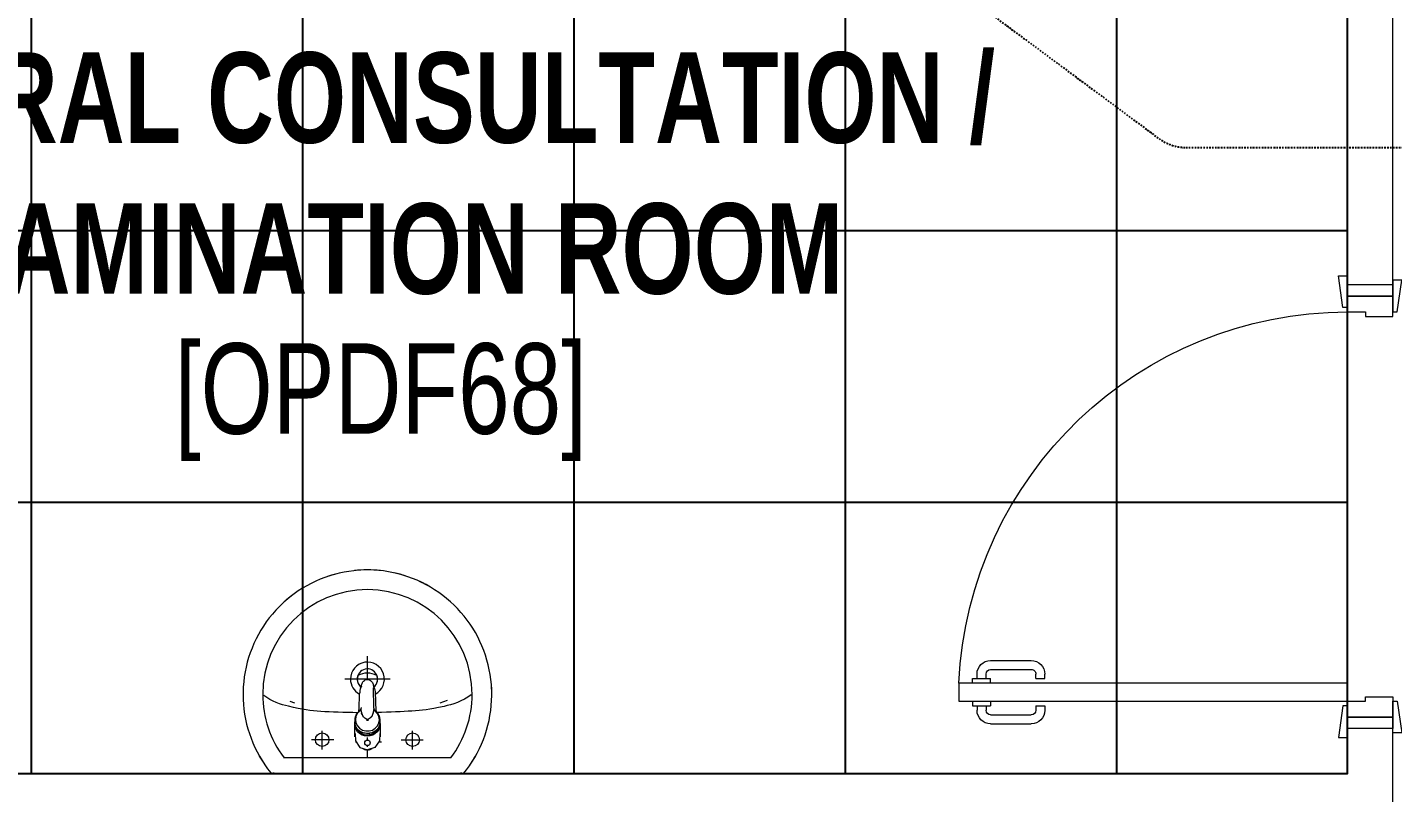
# Model space of a CAD drawing. Extents: x -560814 to 57327, y -29287 to 19916.
# Drawn here: x 10187 to 13206, y 5068 to 6759 of the extents above; entities that cross this region are included whole.
import ezdxf

# ---------------------------------------------------------------- set-up
doc = ezdxf.new("R2010")
doc.units = 0
doc.header["$LTSCALE"] = 0.25
doc.linetypes.add('DASHDOT', pattern=[25.4, 12.7, -6.35, 0, -6.35])
for name, color, linetype, lineweight in [('01-First Floor$0$72_EGR_BASE_TEXT', 252, 'Continuous', 5), ('01-First Floor$0$LOADING', 253, 'Continuous', 5), ('01-First Floor$0$P-SANR-FIXT', 6, 'Continuous', 18), ('01-First Floor$0$P-SANR-FIXT-1', 6, 'Continuous', 13), ('01-First Floor$0$Walls', 251, 'Continuous', 5), ('01-First Floor$0$Wooden Joinery', 251, 'Continuous', 5), ('E-LITE-CLNG-CNDT', 6, 'DASHDOT', 35), ('T-DATA-CLNG-COND', 51, 'DASHDOT', 25)]:
    doc.layers.add(name, color=color, linetype=linetype, lineweight=lineweight)
doc.layers.add('01-First Floor$0$FALSE CEILING', color=251, linetype='Continuous')
doc.styles.add('01-First Floor$0$X3G_ENTITY_9EC9', font='swisscl.ttf', dxfattribs={"height": 0.2})
doc.styles.add('01-First Floor$0$X3G_ENTITY_9F38', font='swisscl.ttf', dxfattribs={"height": 0.2})

# ---------------------------------------------------------------- blocks, each defined once
blk = doc.blocks.new('01-First Floor$0$A$C72370EFE')
at = {"layer": '01-First Floor$0$Wooden Joinery'}
for p, q in [((-0.01, -0.03), (-0.01, -0.07)), ((0, -0.03), (-0.01, -0.03)), ((0.04, -0.03), (0.05, -0.03)), ((0.05, -0.03), (0.05, -0.07)), ((-0.01, -0.04), (-0.02, -0.04)), ((-0.01, -0.06), (-0.02, -0.06)), ((0.05, -0.04), (0.06, -0.04)), ((0.05, -0.06), (0.06, -0.06)), ((-0.05, -0.07), (-0.05, -0.16)), ((-0.03, -0.07), (-0.03, -0.16)), ((0, -0.07), (-0.01, -0.07)), ((0.04, -0.07), (0.05, -0.07)), ((0.07, -0.07), (0.07, -0.16)), ((0.09, -0.07), (0.09, -0.16)), ((-0.01, -0.17), (-0.02, -0.17)), ((-0.01, -0.17), (-0.01, -0.19)), ((0.05, -0.17), (0.06, -0.17)), ((0.05, -0.17), (0.05, -0.19)), ((-0.01, -0.19), (-0.02, -0.19)), ((0.05, -0.19), (0.06, -0.19))]:
    blk.add_line(p, q, dxfattribs=at)
for centre, radius, start, end in [((-0.02, -0.07), 0.03, 90, 180), ((-0.02, -0.07), 0.01, 90, 180), ((0.06, -0.07), 0.03, 0, 90), ((0.06, -0.07), 0.01, 0, 90), ((-0.02, -0.16), 0.03, 180, 270), ((-0.02, -0.16), 0.01, 180, 270), ((0.06, -0.16), 0.01, 270, 0), ((0.06, -0.16), 0.03, 270, 0)]:
    blk.add_arc(centre, radius, start, end, dxfattribs=at)
blk = doc.blocks.new('01-First Floor$0$A$C5DAD61B4')
at = {"layer": '01-First Floor$0$Wooden Joinery'}
for points in [[(80, 959.1), (80, 969.1), (10, 979.1), (10, 959.1)], [(940, 959.1), (940, 969.1), (1010, 979.1), (1010, 959.1)], [(70, 859.1), (70, 849.1), (0, 839.1), (0, 859.1)], [(120, 859.1), (120, 0), (80, 0), (80, 859.1)], [(950, 859.1), (950, 849.1), (1020, 839.1), (1020, 859.1)]]:
    blk.add_lwpolyline(points, close=True, dxfattribs=at)
for points in [[(45, 859.1), (45, 959.1), (20, 959.1), (20, 859.1), (45, 859.1)], [(45, 859.1), (80, 859.1), (80, 899.1), (90, 899.1), (90, 959.1), (45, 959.1), (45, 859.1)], [(975, 859.1), (940, 859.1), (940, 899.1), (930, 899.1), (930, 959.1), (975, 959.1), (975, 859.1)], [(975, 859.1), (975, 959.1), (1000, 959.1), (1000, 859.1), (975, 859.1)]]:
    blk.add_lwpolyline(points, dxfattribs=at)
blk.add_arc((80, 859.1), 860, 272.666, 0, dxfattribs=at)
at = {"layer": '01-First Floor$0$Wooden Joinery', "xscale": 999.9999999998854, "yscale": 999.9999999998854, "zscale": 999.9999999998854, "rotation": 180}
blk.add_blockref('01-First Floor$0$A$C72370EFE', (120, 0), dxfattribs=at)
blk = doc.blocks.new('01-First Floor$0$FP_138-161_A_00_GFL_-0_080_Einreichung_Grundrisse_100')
at = {"layer": '01-First Floor$0$P-SANR-FIXT'}
blk.add_line((-0.0044, -0.0019), (-0.0045, -0.0021), dxfattribs=at)
at = {"layer": '01-First Floor$0$P-SANR-FIXT', "flags": 128}
blk.add_lwpolyline([(-0.0057, -0.0037), (-0.0058, -0.0039), (-0.006, -0.004)], dxfattribs=at)
blk = doc.blocks.new('01-First Floor$0$FP_139-161_A_00_GFL_-0_080_Einreichung_Grundrisse_100')
at = {"layer": '01-First Floor$0$P-SANR-FIXT'}
blk.add_line((0.0045, -0.0022), (0.0044, -0.002), dxfattribs=at)
at = {"layer": '01-First Floor$0$P-SANR-FIXT', "flags": 128}
blk.add_lwpolyline([(0.006, -0.004), (0.0059, -0.0039), (0.0057, -0.0038)], dxfattribs=at)
blk = doc.blocks.new('01-First Floor$0$IS_Ceraplus_B8204_BIM_BG _1_ - B8204AA - CERAPLUS single lever basin mixer with pop-up waste-V137-161_A_00_GFL_-0_080_Einreichung_Grundrisse_100')
at = {"layer": '01-First Floor$0$P-SANR-FIXT-1'}
h = blk.add_hatch(dxfattribs=at)
h.set_pattern_fill('FP_26', color=256, style=0, pattern_type=2)
h.set_pattern_definition([(225, (0.009, 0), (0.010607, -0.010607), []), (315, (0.009, 0), (0.010607, 0.010607), [])])
h.paths.add_polyline_path([(0.0056, -0.002), (0.0058, -0.0024), (0.0058, -0.0021)])
h.paths.add_polyline_path([(0.007, -0.0039), (0.0088, -0.0045), (0.0084, -0.0043)])
at = {"layer": '01-First Floor$0$LOADING'}
for p, q in [((-0.028, 0), (-0.028, -0.0281)), ((-0.0262, -0.0282), (-0.0263, -0.0287)), ((0.0263, -0.0287), (0.0262, -0.0282)), ((0.0262, -0.0293), (0.0263, -0.0287)), ((0.028, -0.0281), (0.028, 0)), ((-0.0274, -0.0337), (-0.0271, -0.0392)), ((-0.0137, -0.0512), (-0.0129, -0.0517)), ((0.0124, -0.052), (0.0133, -0.0515)), ((0.0185, -0.0618), (0.019, -0.0539)), ((0.019, -0.0539), (0.0188, -0.0561)), ((0.0271, -0.0392), (0.0274, -0.0337)), ((0.014, -0.0647), (0.0133, -0.1077))]:
    blk.add_line(p, q, dxfattribs=at)
at = {"layer": '01-First Floor$0$LOADING', "flags": 128}
for points in [[(-0.0272, -0.0069), (-0.0266, 0.009), (-0.0165, 0.0236), (0, 0.0291)], [(0.0272, -0.0069), (0.0266, 0.009), (0.0165, 0.0236), (0, 0.0291)], [(-0.0176, -0.0568), (-0.0224, -0.0513), (-0.0254, -0.0448), (-0.0264, -0.0376), (-0.0253, -0.0305), (-0.0222, -0.024), (-0.0172, -0.0186), (-0.0109, -0.0147), (-0.0037, -0.0127), (0.0037, -0.0127), (0.0109, -0.0147), (0.0172, -0.0186), (0.0222, -0.024), (0.0253, -0.0305), (0.0264, -0.0376), (0.0254, -0.0448), (0.0224, -0.0513), (0.0176, -0.0568)], [(-0.0271, -0.0393), (-0.027, -0.0403), (-0.0269, -0.0414), (-0.0267, -0.0424), (-0.0265, -0.0434), (-0.0262, -0.0444), (-0.0259, -0.0454), (-0.0255, -0.0464), (-0.0252, -0.0474), (-0.0247, -0.0484), (-0.0243, -0.0493), (-0.0238, -0.0502), (-0.0232, -0.0511), (-0.0226, -0.052), (-0.022, -0.0529), (-0.0214, -0.0537), (-0.0207, -0.0545), (-0.0199, -0.0553), (-0.0192, -0.0561), (-0.0184, -0.0568), (-0.0176, -0.0575), (-0.0173, -0.0577)], [(-0.019, -0.0539), (-0.0185, -0.0615), (-0.0185, -0.0618)], [(-0.0162, -0.0579), (-0.0156, -0.058), (-0.0151, -0.0581), (-0.0146, -0.0583), (-0.0142, -0.0586), (-0.0139, -0.0588), (-0.0138, -0.0591)], [(-0.0138, -0.0591), (-0.0139, -0.0612), (-0.014, -0.0633)], [(0.0138, -0.0591), (0.0139, -0.0588), (0.0142, -0.0586), (0.0146, -0.0583), (0.0151, -0.0581), (0.0156, -0.058), (0.0162, -0.0579)], [(0.014, -0.0633), (0.0139, -0.0612), (0.0138, -0.0591)], [(0.0171, -0.0578), (0.0174, -0.0575), (0.0176, -0.0568)], [(0.0173, -0.0577), (0.0181, -0.057), (0.0189, -0.0563), (0.0197, -0.0556), (0.0204, -0.0548), (0.0211, -0.054), (0.0218, -0.0532), (0.0224, -0.0523), (0.023, -0.0514), (0.0236, -0.0505), (0.0241, -0.0496), (0.0246, -0.0487), (0.025, -0.0477), (0.0254, -0.0467), (0.0258, -0.0458), (0.0261, -0.0448), (0.0264, -0.0437), (0.0266, -0.0427), (0.0268, -0.0417), (0.027, -0.0407), (0.0271, -0.0396), (0.0271, -0.0393)], [(-0.0181, -0.0728), (-0.0177, -0.083), (-0.0172, -0.0938)], [(0.0172, -0.0938), (0.0177, -0.083), (0.0181, -0.0728)], [(0.0184, -0.0651), (0.0184, -0.0652), (0.0184, -0.0652), (0.0184, -0.0652), (0.0184, -0.0654), (0.0184, -0.0655)], [(-0.0129, -0.1142), (-0.0124, -0.1161), (-0.0118, -0.1179), (-0.0109, -0.1197), (-0.0098, -0.1214), (-0.0084, -0.123), (-0.0067, -0.1244), (-0.0047, -0.1255), (-0.0025, -0.1263), (0, -0.1266)], [(0, -0.1266), (0.0025, -0.1263), (0.0047, -0.1255), (0.0067, -0.1244), (0.0084, -0.123), (0.0098, -0.1214), (0.0109, -0.1197), (0.0118, -0.1179), (0.0124, -0.1161), (0.0129, -0.1142)]]:
    blk.add_lwpolyline(points, dxfattribs=at)
at = {"layer": '01-First Floor$0$LOADING'}
for centre, radius, start, end in [((0, 0.0135), 0.00603, 0, 180), ((0, 0.0135), 0.00603, 180, 0), ((-0.009, 0), 0.005, 300, 315), ((0.009, 0), 0.005, 225, 240)]:
    blk.add_arc(centre, radius, start, end, dxfattribs=at)
for centre, major_axis, start_param, end_param in [((0, -0.0281), (-0.028, 0), 4.712389, 6.47291), ((0, -0.0287), (0.0267, 0), 1.570796, 3.036556), ((0, -0.0287), (0.0263, 0), 2.625648, 2.791756), ((0, -0.0287), (-0.0263, 0), 4.712389, 5.759587), ((0, -0.0281), (0.028, 0), 6.093357, 7.853982), ((0, -0.0287), (0.0267, 0), 0.105099, 1.570796), ((0, -0.0287), (0.0262, 0), 0.523599, 1.570796), ((0, -0.0287), (0.0262, 0), 0.349919, 0.515945), ((0, -0.0321), (0.0275, 0), 3.141823, 3.202701), ((0, -0.0321), (0.0275, 0), 3.239313, 3.439417), ((0, -0.0281), (0.028, 0), 3.371221, 3.483334), ((0, -0.0312), (0.0248, 0), 4.111947, 4.191073), ((0, -0.0281), (0.028, 0), 4.202431, 4.259552), ((0, -0.0287), (0.0263, 0), 4.169225, 4.2325), ((0, -0.0281), (0.028, 0), 5.172057, 5.222265), ((0, -0.0287), (0.0267, 0), 6.059374, 6.108652), ((0, -0.0321), (0.0275, 0), 5.985527, 6.185455), ((0, -0.0281), (0.028, 0), 5.94107, 6.05344), ((0, -0.0321), (0.0275, 0), 6.222066, 6.282955)]:
    blk.add_ellipse(centre, major_axis=major_axis, ratio=0.961262, start_param=start_param, end_param=end_param, dxfattribs=at)
for points, knots in [([(-0.0215, -0.0162), (-0.0216, -0.0163), (-0.0219, -0.0167), (-0.0227, -0.0177), (-0.0238, -0.0192), (-0.0249, -0.0211), (-0.0258, -0.0231), (-0.0266, -0.0253), (-0.0273, -0.0282), (-0.0275, -0.0305), (-0.0275, -0.0321)], [0.7859035, 0.7859035, 0.7859035, 0.7859035, 0.7916667, 0.8055556, 0.8333333, 0.8611111, 0.8888889, 0.9166667, 0.9444444, 1, 1, 1, 1]), ([(0.021, -0.0157), (0.0208, -0.0154), (0.0203, -0.0149), (0.0192, -0.0139), (0.0177, -0.0127), (0.0161, -0.0117), (0.0148, -0.0109), (0.0138, -0.0104), (0.0127, -0.0099), (0.0113, -0.0093), (0.0087, -0.0084), (0.0048, -0.0075), (0, -0.0071), (-0.0048, -0.0075), (-0.0087, -0.0084), (-0.0113, -0.0093), (-0.0127, -0.0099), (-0.0138, -0.0104), (-0.0148, -0.0109), (-0.0161, -0.0117), (-0.0177, -0.0127), (-0.0191, -0.0139), (-0.0202, -0.0149), (-0.0208, -0.0154), (-0.021, -0.0157)], [0.2222222, 0.2222222, 0.2222222, 0.2222222, 0.2361111, 0.25, 0.2777778, 0.3055556, 0.3194444, 0.3333333, 0.3472222, 0.3611111, 0.3888889, 0.4444444, 0.5, 0.5555556, 0.6111111, 0.6388889, 0.6527778, 0.6666667, 0.6805556, 0.6944444, 0.7222222, 0.75, 0.7638889, 0.7777778, 0.7777778, 0.7777778, 0.7777778]), ([(0.0275, -0.0321), (0.0275, -0.0305), (0.0273, -0.0282), (0.0266, -0.0253), (0.0258, -0.0231), (0.0249, -0.0211), (0.0238, -0.0192), (0.0227, -0.0177), (0.0219, -0.0167), (0.0216, -0.0163), (0.0215, -0.0162)], [0, 0, 0, 0, 0.0555556, 0.0833333, 0.1111111, 0.1388889, 0.1666667, 0.1944444, 0.2083333, 0.2142181, 0.2142181, 0.2142181, 0.2142181]), ([(-0.0188, -0.0538), (-0.0188, -0.0547), (-0.0186, -0.0582), (-0.0185, -0.0619), (-0.0184, -0.0646)], [0.6724021, 0.6724021, 0.6724021, 0.6724021, 0.75, 1, 1, 1, 1]), ([(-0.0162, -0.0579), (-0.0162, -0.0578), (-0.0163, -0.0578), (-0.0165, -0.0577), (-0.0166, -0.0575), (-0.0167, -0.0574), (-0.0169, -0.0573), (-0.017, -0.0572), (-0.0172, -0.0571), (-0.0173, -0.057), (-0.0175, -0.0569), (-0.0176, -0.0568)], [0, 0, 0, 0, 0.1, 0.2, 0.3, 0.4, 0.5, 0.6, 0.7, 0.8, 1, 1, 1, 1]), ([(-0.0148, -0.0587), (-0.015, -0.0586), (-0.0159, -0.0583), (-0.0167, -0.058), (-0.0172, -0.0578)], [0.8, 0.8, 0.8, 0.8, 0.85, 1, 1, 1, 1]), ([(0, -0.0378), (-0.0005, -0.038), (-0.0012, -0.0384), (-0.0021, -0.0389), (-0.0028, -0.0393), (-0.0035, -0.0397), (-0.0042, -0.04), (-0.0049, -0.0405), (-0.0055, -0.0409), (-0.0061, -0.0414), (-0.0067, -0.0419), (-0.0072, -0.0424), (-0.0078, -0.0429), (-0.0083, -0.0435), (-0.0088, -0.0441), (-0.0092, -0.0446), (-0.0096, -0.0452), (-0.01, -0.0459), (-0.0103, -0.0466), (-0.0105, -0.0472), (-0.0107, -0.0477), (-0.0108, -0.0481), (-0.0109, -0.0484), (-0.0111, -0.0489), (-0.0114, -0.0497), (-0.0118, -0.0509), (-0.0122, -0.0521), (-0.0124, -0.053), (-0.0126, -0.0537), (-0.0128, -0.0544), (-0.0129, -0.0552), (-0.0131, -0.0559), (-0.0132, -0.0566), (-0.0134, -0.0572), (-0.0136, -0.0581), (-0.0137, -0.0587), (-0.0138, -0.0591)], [0, 0, 0, 0, 0.055556, 0.083333, 0.111111, 0.138889, 0.166667, 0.194444, 0.222222, 0.25, 0.277778, 0.305556, 0.333333, 0.361111, 0.388889, 0.416667, 0.444444, 0.472222, 0.5, 0.527778, 0.541667, 0.555556, 0.569444, 0.583333, 0.611111, 0.666667, 0.722222, 0.75, 0.777778, 0.805556, 0.833333, 0.861111, 0.888889, 0.916667, 0.944444, 1, 1, 1, 1]), ([(0, -0.0357), (-0.0006, -0.0357), (-0.0013, -0.0357), (-0.002, -0.0357), (-0.0022, -0.0357)], [0, 0, 0, 0, 0.1, 0.1298359, 0.1298359, 0.1298359, 0.1298359]), ([(0.0022, -0.0357), (0.002, -0.0357), (0.0013, -0.0357), (0.0006, -0.0357), (0, -0.0357)], [0.8701578, 0.8701578, 0.8701578, 0.8701578, 0.9, 1, 1, 1, 1]), ([(0.0138, -0.0591), (0.0137, -0.0587), (0.0136, -0.0581), (0.0134, -0.0572), (0.0132, -0.0566), (0.0131, -0.0559), (0.0129, -0.0552), (0.0128, -0.0544), (0.0126, -0.0537), (0.0124, -0.053), (0.0122, -0.0521), (0.0118, -0.0509), (0.0114, -0.0497), (0.0111, -0.0489), (0.0109, -0.0484), (0.0108, -0.0481), (0.0107, -0.0477), (0.0105, -0.0472), (0.0103, -0.0466), (0.01, -0.0459), (0.0096, -0.0452), (0.0092, -0.0446), (0.0088, -0.0441), (0.0083, -0.0435), (0.0078, -0.0429), (0.0072, -0.0424), (0.0067, -0.0419), (0.0061, -0.0414), (0.0055, -0.0409), (0.0049, -0.0405), (0.0042, -0.04), (0.0035, -0.0397), (0.0028, -0.0393), (0.0021, -0.0389), (0.0012, -0.0384), (0.0005, -0.038), (0, -0.0378)], [0, 0, 0, 0, 0.055556, 0.083333, 0.111111, 0.138889, 0.166667, 0.194444, 0.222222, 0.25, 0.277778, 0.333333, 0.388889, 0.416667, 0.430556, 0.444444, 0.458333, 0.472222, 0.5, 0.527778, 0.555556, 0.583333, 0.611111, 0.638889, 0.666667, 0.694444, 0.722222, 0.75, 0.777778, 0.805556, 0.833333, 0.861111, 0.888889, 0.916667, 0.944444, 1, 1, 1, 1]), ([(0.0141, -0.0613), (0.0141, -0.0611), (0.0143, -0.0608), (0.0145, -0.0604), (0.0148, -0.06), (0.0151, -0.0596), (0.0153, -0.0594), (0.0155, -0.0592), (0.0156, -0.059), (0.0158, -0.0588), (0.016, -0.0587), (0.0163, -0.0585), (0.0165, -0.0583), (0.0166, -0.0582)], [0.3333333, 0.3333333, 0.3333333, 0.3333333, 0.4166667, 0.5, 0.5833333, 0.6666667, 0.7083333, 0.75, 0.7916667, 0.8333333, 0.875, 0.9166667, 1, 1, 1, 1]), ([(0.0176, -0.0568), (0.0175, -0.0569), (0.0173, -0.057), (0.0172, -0.0571), (0.017, -0.0572), (0.0169, -0.0573), (0.0167, -0.0574), (0.0166, -0.0575), (0.0165, -0.0577), (0.0163, -0.0578), (0.0162, -0.0578), (0.0162, -0.0579)], [0, 0, 0, 0, 0.2, 0.3, 0.4, 0.5, 0.6, 0.7, 0.8, 0.9, 1, 1, 1, 1]), ([(0.0184, -0.0646), (0.0185, -0.0619), (0.0186, -0.0582), (0.0188, -0.0547), (0.0188, -0.0538)], [0, 0, 0, 0, 0.25, 0.3275586, 0.3275586, 0.3275586, 0.3275586]), ([(-0.0131, -0.1116), (-0.0132, -0.1115), (-0.0135, -0.1109), (-0.0141, -0.1099), (-0.0147, -0.1086), (-0.0153, -0.1072), (-0.0159, -0.1053), (-0.0167, -0.1021), (-0.0171, -0.0992), (-0.0171, -0.0973)], [0.4856715, 0.4856715, 0.4856715, 0.4856715, 0.5, 0.55, 0.6, 0.65, 0.7, 0.8, 1, 1, 1, 1]), ([(-0.0132, -0.1091), (-0.0132, -0.1096), (-0.0132, -0.1103), (-0.0132, -0.1111), (-0.0132, -0.1115), (-0.0132, -0.1118), (-0.0131, -0.1122), (-0.0131, -0.1125), (-0.0131, -0.1128), (-0.0131, -0.1131), (-0.013, -0.1134), (-0.013, -0.1138), (-0.0129, -0.1141), (-0.0129, -0.1142)], [0.2, 0.2, 0.2, 0.2, 0.4, 0.5, 0.55, 0.6, 0.65, 0.7, 0.75, 0.8, 0.85, 0.9, 1, 1, 1, 1]), ([(0.0129, -0.1142), (0.0129, -0.1141), (0.013, -0.1138), (0.013, -0.1134), (0.0131, -0.1131), (0.0131, -0.1128), (0.0131, -0.1125), (0.0131, -0.1122), (0.0132, -0.1118), (0.0132, -0.1115), (0.0132, -0.1111), (0.0132, -0.1103), (0.0132, -0.1096), (0.0132, -0.1091)], [0, 0, 0, 0, 0.1, 0.15, 0.2, 0.25, 0.3, 0.35, 0.4, 0.45, 0.5, 0.6, 0.8, 0.8, 0.8, 0.8]), ([(0.0131, -0.1116), (0.0133, -0.1113), (0.0137, -0.1106), (0.0142, -0.1096), (0.0147, -0.1084), (0.0153, -0.1072), (0.0159, -0.1053), (0.0167, -0.1021), (0.0171, -0.0992), (0.0171, -0.0973)], [-0.5143371, -0.5143371, -0.5143371, -0.5143371, -0.475, -0.4375, -0.4, -0.35, -0.3, -0.2, 0, 0, 0, 0])]:
    blk.add_open_spline(points, degree=3, knots=knots, dxfattribs=at)
for points in [[(-0.0172, -0.0578), (-0.0171, -0.0578), (-0.0169, -0.058), (-0.0167, -0.0581), (-0.0166, -0.0582)], [(-0.0162, -0.0579), (-0.0162, -0.0579), (-0.0164, -0.0581), (-0.0165, -0.0582), (-0.0166, -0.0583), (-0.0166, -0.0582), (-0.0166, -0.0582)], [(-0.0166, -0.0582), (-0.0163, -0.0585), (-0.0156, -0.059), (-0.0148, -0.0599), (-0.0142, -0.0609), (-0.0139, -0.0617), (-0.0138, -0.0621)], [(0.0172, -0.0578), (0.0168, -0.0579), (0.0158, -0.0583), (0.0147, -0.0587), (0.0141, -0.059)], [(0.0166, -0.0582), (0.0166, -0.0582), (0.0166, -0.0583), (0.0165, -0.0582), (0.0164, -0.0581), (0.0162, -0.0579), (0.0162, -0.0579)], [(0.0166, -0.0582), (0.0167, -0.0582), (0.0168, -0.0581), (0.0169, -0.058), (0.0169, -0.058)], [(0.0169, -0.058), (0.017, -0.0579), (0.0171, -0.0579), (0.0171, -0.0578)], [(-0.0184, -0.0646), (-0.0183, -0.0659), (-0.0182, -0.0684), (-0.0181, -0.0709), (-0.0181, -0.0721)], [(-0.014, -0.0633), (-0.014, -0.0633), (-0.014, -0.0633), (-0.014, -0.0633)], [(-0.014, -0.0646), (-0.014, -0.0644), (-0.014, -0.064), (-0.014, -0.0635), (-0.014, -0.0633)], [(0.014, -0.0633), (0.014, -0.0633), (0.014, -0.0633), (0.014, -0.0633)], [(0.014, -0.0633), (0.014, -0.0635), (0.014, -0.064), (0.014, -0.0644), (0.014, -0.0647)], [(0.0181, -0.0721), (0.0181, -0.0709), (0.0182, -0.0684), (0.0183, -0.0659), (0.0184, -0.0646)], [(-0.0172, -0.0938), (-0.0172, -0.0944), (-0.0172, -0.0956), (-0.0171, -0.0967), (-0.0171, -0.0973)], [(0.0171, -0.0973), (0.0171, -0.0967), (0.0172, -0.0956), (0.0172, -0.0944), (0.0172, -0.0938)]]:
    blk.add_open_spline(points, degree=3, dxfattribs=at)
for name in ['01-First Floor$0$FP_138-161_A_00_GFL_-0_080_Einreichung_Grundrisse_100', '01-First Floor$0$FP_139-161_A_00_GFL_-0_080_Einreichung_Grundrisse_100']:
    blk.add_blockref(name, (0, 0), dxfattribs=at)
blk = doc.blocks.new('01-First Floor$0$_100_WB_KER_REN_55x45x18 - _100_WB_KER_REN_55x45x18-V63-161_A_00_GFL_-0_080_Einreichung_Grundrisse_100')
at = {"layer": '01-First Floor$0$LOADING'}
for p, q in [((-0.2075, 0.225), (-0.2075, 0.2227)), ((0.2074, 0.225), (-0.2074, 0.225)), ((0.2075, 0.2227), (0.2075, 0.225)), ((-0.1855, 0.1899), (0.1855, 0.1899)), ((0, 0.1899), (0, 0.1724)), ((-0.1, 0.172), (-0.1, 0.1303)), ((-0.0259, 0.155), (-0.0315, 0.155)), ((0, 0.1656), (0, 0.1628)), ((0.026, 0.155), (0.0248, 0.155)), ((0.1, 0.172), (0.1, 0.1303)), ((-0.0744, 0.15), (-0.1234, 0.15)), ((0, 0.1509), (0, 0.1454)), ((0, 0.1422), (0, 0.1399)), ((0.0744, 0.15), (0.1234, 0.15)), ((-0.1763, 0.0637), (-0.1598, 0.0692)), ((0.1605, 0.0691), (0.1707, 0.0656)), ((-0.05, 0.0161), (0.05, 0.0161)), ((0, 0.0168), (0, -0.0348))]:
    blk.add_line(p, q, dxfattribs=at)
at = {"layer": '01-First Floor$0$LOADING', "flags": 128}
for points in [[(-0.2121, 0.225), (-0.219, 0.2164), (-0.2254, 0.2075), (-0.2316, 0.1983), (-0.2373, 0.189), (-0.2427, 0.1794), (-0.2476, 0.1696), (-0.2522, 0.1596), (-0.2564, 0.1494), (-0.2602, 0.1391), (-0.2635, 0.1286), (-0.2665, 0.118), (-0.269, 0.1073), (-0.271, 0.0965), (-0.2727, 0.0856), (-0.2739, 0.0747), (-0.2747, 0.0637), (-0.275, 0.0527), (-0.275, 0.05)], [(0.275, 0.05), (0.2748, 0.061), (0.2741, 0.072), (0.273, 0.0829), (0.2715, 0.0938), (0.2695, 0.1046), (0.2671, 0.1154), (0.2643, 0.126), (0.261, 0.1365), (0.2574, 0.1469), (0.2533, 0.1571), (0.2488, 0.1671), (0.2439, 0.177), (0.2387, 0.1866), (0.233, 0.1961), (0.227, 0.2053), (0.2206, 0.2142), (0.2138, 0.2229), (0.2121, 0.225)], [(-0.275, 0.05), (-0.2748, 0.039), (-0.2741, 0.028), (-0.273, 0.0171), (-0.2715, 0.0062), (-0.2695, -0.0046), (-0.2671, -0.0154), (-0.2643, -0.026), (-0.261, -0.0365), (-0.2574, -0.0469), (-0.2533, -0.0571), (-0.2488, -0.0671), (-0.2439, -0.077), (-0.2387, -0.0866), (-0.233, -0.0961), (-0.227, -0.1053), (-0.2206, -0.1142), (-0.2138, -0.1229), (-0.2067, -0.1313), (-0.1993, -0.1395), (-0.1916, -0.1473), (-0.1836, -0.1548), (-0.1752, -0.162), (-0.1666, -0.1688), (-0.1577, -0.1753), (-0.1486, -0.1814), (-0.1392, -0.1872), (-0.1296, -0.1925), (-0.1198, -0.1975), (-0.1098, -0.2021), (-0.0996, -0.2063), (-0.0893, -0.2101), (-0.0788, -0.2135), (-0.0682, -0.2164), (-0.0575, -0.2189), (-0.0467, -0.221), (-0.0359, -0.2227), (-0.0249, -0.2239), (-0.014, -0.2246), (-0.003, -0.225), (0.008, -0.2249), (0.019, -0.2243), (0.03, -0.2234), (0.0409, -0.2219), (0.0517, -0.2201), (0.0625, -0.2178), (0.0731, -0.2151), (0.0837, -0.212), (0.0941, -0.2084), (0.1043, -0.2044), (0.1144, -0.2001), (0.1243, -0.1953), (0.1341, -0.1901), (0.1436, -0.1846), (0.1528, -0.1786), (0.1618, -0.1723), (0.1706, -0.1657), (0.1791, -0.1587), (0.1873, -0.1514), (0.1952, -0.1437), (0.2028, -0.1358), (0.21, -0.1275), (0.217, -0.119), (0.2236, -0.1101), (0.2298, -0.1011), (0.2356, -0.0918), (0.2411, -0.0822), (0.2462, -0.0725), (0.2509, -0.0625), (0.2552, -0.0524), (0.2591, -0.0421), (0.2626, -0.0317), (0.2656, -0.0211), (0.2683, -0.0104), (0.2705, 0.0003), (0.2722, 0.0112), (0.2736, 0.0221), (0.2745, 0.0331), (0.2749, 0.0441), (0.275, 0.05)]]:
    blk.add_lwpolyline(points, dxfattribs=at)
at = {"layer": '01-First Floor$0$LOADING'}
for centre in [(-0.1, 0.15), (0.1, 0.15)]:
    blk.add_circle(centre, 0.015, dxfattribs=at)
for centre, radius, start, end in [((0, 0.05), 0.275, 140.4788, 141.2381), ((0, 0.05), 0.275, 38.7619, 39.5212), ((0, 0.05), 0.275, 145.9324, 150.3591), ((0, 0.05), 0.2315, 142.8209, 180), ((0, 0.05), 0.2315, 0, 37.1791), ((0, 0.05), 0.275, 29.6409, 34.0676), ((0, 0.155), 0.0175, 54.0899, 125.9101), ((0, 0.155), 0.0175, 68.869, 83.8798), ((0, 0.155), 0.0175, 251.9463, 258.2346), ((0, 0.05), 0.275, 180, 183.6225), ((0, 0.05), 0.2315, 180, 0), ((0, 0.0161), 0.0375, 117.1305, 0), ((0, 0.0161), 0.0225, 129.5025, 0), ((0, 0.0161), 0.0225, 138.0808, 143.3939), ((0, 0.0161), 0.0225, 0, 51.4286), ((0, 0.0161), 0.0225, 36.616, 41.9265), ((0, 0.0161), 0.0375, 0, 61.4146), ((0, 0.0161), 0.0225, 180, 193.3417), ((0, 0.0161), 0.0225, 197.0466, 201.508), ((0, 0.0161), 0.0225, 156.725, 162.0134), ((0, 0.05), 0.047, 243.4433, 296.5567), ((0, 0.0161), 0.0225, 17.9887, 23.276), ((0, 0.0161), 0.0225, 338.492, 342.9534), ((0, 0.0161), 0.0225, 346.6583, 0), ((0, 0.05), 0.275, 307.6689, 312), ((0, 0.05), 0.275, 240, 245.6589), ((0, 0.05), 0.275, 252, 257.5535), ((0, 0.05), 0.275, 264, 276), ((0, 0.05), 0.275, 282.9241, 288)]:
    blk.add_arc(centre, radius, start, end, dxfattribs=at)
for points, knots in [([(-0.2074, 0.225), (-0.2078, 0.225), (-0.2086, 0.225), (-0.2095, 0.225), (-0.2102, 0.225), (-0.2106, 0.225), (-0.2109, 0.225), (-0.2111, 0.225), (-0.2114, 0.225), (-0.2116, 0.225), (-0.2118, 0.225), (-0.2119, 0.225), (-0.2119, 0.225)], [-1, -1, -1, -1, -0.8333333, -0.6666667, -0.5833333, -0.5, -0.4583333, -0.4166667, -0.3333333, -0.2916667, -0.25, -0.1666667, -0.1666667, -0.1666667, -0.1666667]), ([(0.2119, 0.225), (0.2119, 0.225), (0.2118, 0.225), (0.2116, 0.225), (0.2114, 0.225), (0.2111, 0.225), (0.2109, 0.225), (0.2106, 0.225), (0.2102, 0.225), (0.2095, 0.225), (0.2086, 0.225), (0.2078, 0.225), (0.2074, 0.225)], [-0.8333333, -0.8333333, -0.8333333, -0.8333333, -0.75, -0.7083333, -0.6666667, -0.5833333, -0.5416667, -0.5, -0.4166667, -0.3333333, -0.1666667, 0, 0, 0, 0]), ([(-0.0037, 0.1721), (-0.0046, 0.1719), (-0.0064, 0.1714), (-0.0081, 0.1705), (-0.009, 0.17)], [0.5653198, 0.5653198, 0.5653198, 0.5653198, 0.6111111, 0.6666667, 0.6666667, 0.6666667, 0.6666667]), ([(0.009, 0.17), (0.0086, 0.1703), (0.0077, 0.1708), (0.0059, 0.1715), (0.0046, 0.1719), (0.0037, 0.1721)], [0.3333333, 0.3333333, 0.3333333, 0.3333333, 0.3611111, 0.3888889, 0.4346482, 0.4346482, 0.4346482, 0.4346482]), ([(-0.2294, 0.0509), (-0.2103, 0.066), (-0.1431, 0.0839), (-0.1084, 0.0863), (-0.0496, 0.0893), (-0.0206, 0.0899)], [0.0392191, 0.0392191, 0.0392191, 0.0392191, 0.1715289, 0.4228457, 0.6475389, 0.6475389, 0.6475389, 0.6475389]), ([(0.0209, 0.0903), (0.0512, 0.0901), (0.1113, 0.0879), (0.1514, 0.0828), (0.2115, 0.0665), (0.2292, 0.052)], [0.7533082, 0.7533082, 0.7533082, 0.7533082, 0.9865548, 1.235629, 1.3638988, 1.3638988, 1.3638988, 1.3638988]), ([(-0.0141, 0.0337), (-0.0162, 0.0319), (-0.0207, 0.0267), (-0.0225, 0.02), (-0.0225, 0.0161)], [0.7144203, 0.7144203, 0.7144203, 0.7144203, 0.8333333, 1, 1, 1, 1]), ([(0.0225, 0.0161), (0.0225, 0.0187), (0.0216, 0.0239), (0.0182, 0.0298), (0.0152, 0.0327), (0.0141, 0.0337)], [0, 0, 0, 0, 0.1111111, 0.2222222, 0.285568, 0.285568, 0.285568, 0.285568])]:
    blk.add_open_spline(points, degree=3, knots=knots, dxfattribs=at)
for points in [[(-0.2075, 0.2227), (-0.2075, 0.2231), (-0.2075, 0.2235), (-0.2075, 0.2239)], [(0.2075, 0.2239), (0.2075, 0.2235), (0.2075, 0.2231), (0.2075, 0.2227)], [(-0.1852, 0.1899), (-0.1853, 0.1899), (-0.1854, 0.1899), (-0.1855, 0.1899)], [(0.1855, 0.1899), (0.1854, 0.1899), (0.1853, 0.1899), (0.1852, 0.1899)], [(-0.0009, 0.1725), (-0.0013, 0.1725), (-0.0018, 0.1724), (-0.0022, 0.1724)], [(0.0022, 0.1724), (0.0018, 0.1724), (0.0013, 0.1725), (0.0009, 0.1725)], [(-0.0225, 0.0161), (-0.0225, 0.0147), (-0.0222, 0.012), (-0.0215, 0.0093), (-0.021, 0.008)], [(0.021, 0.008), (0.0215, 0.0093), (0.0222, 0.012), (0.0225, 0.0147), (0.0225, 0.0161)]]:
    blk.add_open_spline(points, degree=3, dxfattribs=at)
at = {"layer": '01-First Floor$0$LOADING', "xscale": -1, "rotation": 5.088887490341627e-12}
blk.add_blockref('01-First Floor$0$IS_Ceraplus_B8204_BIM_BG _1_ - B8204AA - CERAPLUS single lever basin mixer with pop-up waste-V137-161_A_00_GFL_-0_080_Einreichung_Grundrisse_100', (0, 0.1434), dxfattribs=at)
blk = doc.blocks.new('01-First Floor')
at = {"layer": '01-First Floor$0$FALSE CEILING', "linetype": 'Continuous'}
for p, q in [((10196.4, 5110), (10196.4, 8553.5)), ((10796.4, 5110), (10796.4, 8553.5)), ((11396.4, 5110), (11396.4, 8553.5)), ((11996.4, 5110), (11996.4, 8553.5)), ((12596.4, 5110), (12596.4, 8553.5)), ((8396.4, 6310), (13106, 6310)), ((8396.4, 5710), (13106, 5710))]:
    blk.add_line(p, q, dxfattribs=at)
at = {"layer": '01-First Floor$0$FALSE CEILING'}
blk.add_lwpolyline([(13106, 8553.5), (8396.4, 8553.5), (8396.4, 5110), (13106, 5110)], close=True, dxfattribs=at)
at = {"layer": '01-First Floor$0$Walls'}
for p, q in [((13106, 6190), (13106, 8553.5)), ((13206, 6190), (13206, 8551.6)), ((13206, 6190), (13106, 6190)), ((13106, 5110), (13106, 5210)), ((13206, 5210), (13106, 5210)), ((13206, 1640), (13206, 5210)), ((13106, 5110), (9476.4, 5110))]:
    blk.add_line(p, q, dxfattribs=at)
at = {"layer": '01-First Floor$0$LOADING', "xscale": 1000, "yscale": 1000, "zscale": 1000, "rotation": 180}
blk.add_blockref('01-First Floor$0$_100_WB_KER_REN_55x45x18 - _100_WB_KER_REN_55x45x18-V63-161_A_00_GFL_-0_080_Einreichung_Grundrisse_100', (10939, 5335, -0.1), dxfattribs=at)
at = {"layer": '01-First Floor$0$Wooden Joinery', "xscale": -1, "rotation": 270}
blk.add_blockref('01-First Floor$0$A$C5DAD61B4', (12246.9, 5190), dxfattribs=at)
at = {"layer": '01-First Floor$0$72_EGR_BASE_TEXT', "insert": (10926, 6703.5, -0.1), "char_height": 200, "width": 3508.102, "attachment_point": 2, "style": '01-First Floor$0$X3G_ENTITY_9EC9'}
blk.add_mtext('{\\fSwis721 LtCn BT|b1|i0|c0|p34;GENERAL CONSULTATION / EXAMINATION ROOM}', dxfattribs=at)
at = {"layer": '01-First Floor$0$72_EGR_BASE_TEXT', "insert": (10968.8, 6060.8, -0.1), "char_height": 200, "attachment_point": 2, "style": '01-First Floor$0$X3G_ENTITY_9F38'}
blk.add_mtext('[OPDF68]', dxfattribs=at)

msp = doc.modelspace()

# ---------------------------------------------------------------- linework, layer by layer
at = {"layer": 'T-DATA-CLNG-COND'}
msp.add_lwpolyline([(8699.5, 7760.2), (10971.6, 7760.2, -0.160684), (11031.1, 7740.5), (12689.4, 6512.8, 0.160684), (12748.9, 6493.2), (14806, 6493.2)], format="xyb", dxfattribs=at)

# ---------------------------------------------------------------- block references
at = {"layer": 'E-LITE-CLNG-CNDT'}
msp.add_blockref('01-First Floor', (0, 0), dxfattribs=at)

doc.saveas('drawing.dxf')
